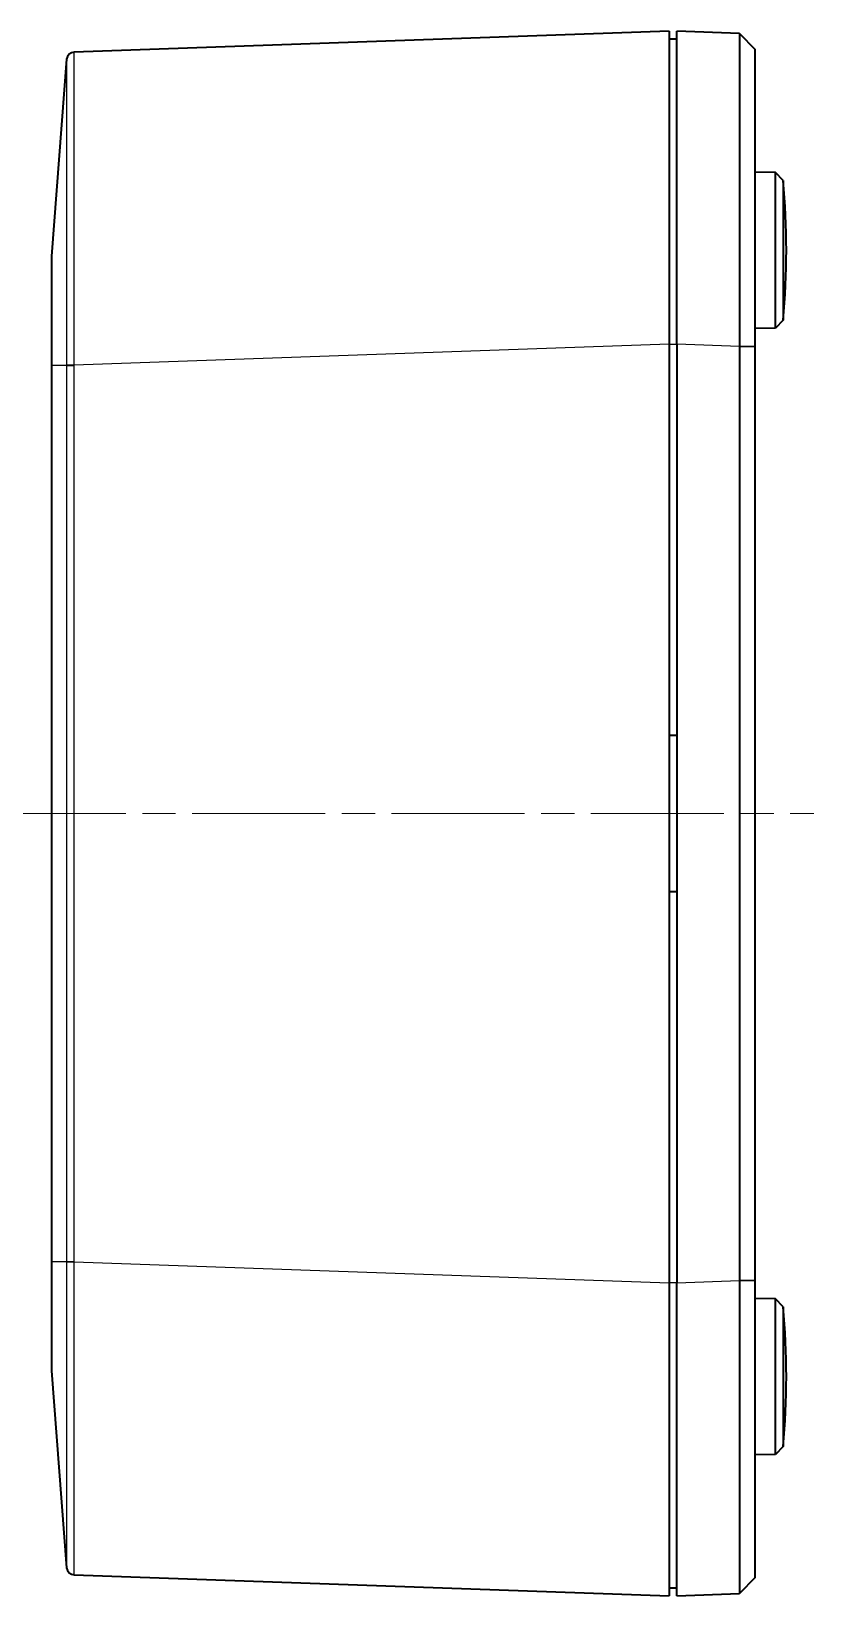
# Model space of a CAD drawing. Header units: millimetres. Extents: x 22 to 3190, y 12 to 574.
# Drawn here: x 889 to 939.1, y 230.2 to 330.2 of the extents above; entities that cross this region are included whole.
import ezdxf

# ---------------------------------------------------------------- set-up
doc = ezdxf.new("R2010")
doc.units = ezdxf.units.MM
doc.header["$LTSCALE"] = 1.5
doc.linetypes.add('CHAIN', pattern=[0.3543, 0.2362, -0.0295, 0.0591, -0.0295])
doc.layers.add('Centerline (ISO)', color=7, linetype='Continuous', lineweight=18, true_color=0x80ffff)
doc.layers.add('Visible (ISO)', color=7, linetype='Continuous', lineweight=35)
doc.layers.add('Visible Narrow (ISO)', color=7, linetype='Continuous', lineweight=25)

msp = doc.modelspace()

# ---------------------------------------------------------------- linework, layer by layer
at = {"layer": 'Centerline (ISO)', "linetype": 'CHAIN', "ltscale": 23.990969}
msp.add_line((886.5953, 280.2027), (939.0953, 280.2027), dxfattribs=at)
at = {"layer": 'Visible (ISO)'}
for p, q in [((929.8453, 330.2027), (891.7916, 328.8738)), ((929.8453, 330.2027), (929.8453, 310.2148)), ((934.346, 330.063), (930.3453, 330.2027)), ((930.3453, 310.2148), (930.3453, 330.2027)), ((934.346, 330.063), (935.3453, 329.0281)), ((930.3453, 329.7027), (929.8453, 329.7027)), ((891.3106, 328.4123), (890.3453, 315.8233)), ((936.6454, 321.18), (935.3453, 321.2027)), ((936.6454, 311.2254), (936.6454, 321.18)), ((937.1453, 320.6712), (936.6454, 321.18)), ((937.1453, 320.6712), (937.1453, 311.7341)), ((936.6454, 311.2254), (935.3453, 311.2027)), ((937.1453, 311.7341), (936.6454, 311.2254)), ((929.8453, 310.2148), (929.8453, 250.1905)), ((930.3453, 310.2148), (930.3453, 250.1905)), ((934.346, 310.0751), (934.346, 310.0402)), ((934.346, 310.0402), (934.346, 250.3651)), ((935.3453, 250.3651), (935.3453, 310.0402)), ((890.3453, 308.8355), (890.3453, 251.5699)), ((929.8453, 285.2027), (930.3453, 285.2027)), ((930.3453, 275.2027), (929.8453, 275.2027)), ((929.8453, 250.1905), (929.8453, 230.2027)), ((930.3453, 230.2027), (930.3453, 250.1905)), ((934.346, 250.3651), (934.346, 250.3302)), ((936.6454, 249.18), (935.3453, 249.2027)), ((936.6454, 239.2254), (936.6454, 249.18)), ((937.1453, 248.6712), (936.6454, 249.18)), ((937.1453, 248.6712), (937.1453, 239.7341)), ((890.3453, 244.582), (891.3106, 231.993)), ((936.6454, 239.2254), (935.3453, 239.2027)), ((937.1453, 239.7341), (936.6454, 239.2254)), ((891.7916, 231.5315), (929.8453, 230.2027)), ((935.3453, 231.3773), (934.346, 230.3424)), ((929.8453, 230.7027), (930.3453, 230.7027)), ((930.3453, 230.2027), (934.346, 230.3424))]:
    msp.add_line(p, q, dxfattribs=at)
for centre, radius, start, end in [((891.8091, 328.3741), 0.5, 92, 175.615703), ((887.3248, 316.2027), 50.0205, 354.874653, 5.125347), ((887.3248, 244.2027), 50.0205, 354.874653, 5.125347), ((891.8091, 232.0312), 0.5, 184.384297, 268)]:
    msp.add_arc(centre, radius, start, end, dxfattribs=at)
for points, knots in [([(934.346, 330.063), (934.3461, 330.063), (934.3465, 328.7), (934.3466, 323.9193), (934.3464, 317.5459), (934.3461, 313.0652), (934.346, 310.0751)], [-0.7830483, -0.7830483, -0.7830483, -0.7830483, -0.3355921, 0.111864, 0.3355921, 0.7830483, 0.7830483, 0.7830483, 0.7830483]), ([(935.3453, 329.028), (935.3453, 329.028), (935.3453, 329.028), (935.3453, 329.0281), (935.3453, 329.0281), (935.3453, 329.0281)], [-0.0033097788, -0.0033097788, -0.0033097788, -0.0033097788, -0.0016548894, -0.0016548894, 0, 0, 0, 0]), ([(935.3453, 310.0733), (935.3453, 312.909), (935.3453, 317.1548), (935.3453, 323.1921), (935.3453, 327.7232), (935.3453, 329.0231), (935.3453, 329.028)], [-0.7830483, -0.7830483, -0.7830483, -0.7830483, -0.3355921, -0.111864, 0.3355921, 0.7830483, 0.7830483, 0.7830483, 0.7830483]), ([(890.3453, 315.8233), (890.3453, 315.8215), (890.3453, 315.4606), (890.3453, 314.0652), (890.3453, 311.9801), (890.3453, 309.8935), (890.3453, 308.8477)], [-0.7830483, -0.7830483, -0.7830483, -0.7830483, -0.3355921, -0.111864, 0.3355921, 0.7830483, 0.7830483, 0.7830483, 0.7830483]), ([(935.3453, 310.0402), (935.3453, 310.0458), (935.3453, 310.0513), (935.3453, 310.0623), (935.3453, 310.0678), (935.3453, 310.0733)], [-0.0033097788, -0.0033097788, -0.0033097788, -0.0033097788, -0.0016548894, -0.0016548894, 0, 0, 0, 0]), ([(890.3453, 308.8477), (890.3453, 308.8457), (890.3453, 308.8436), (890.3453, 308.8395), (890.3453, 308.8375), (890.3453, 308.8355)], [0, 0, 0, 0, 0.0006103612, 0.0006103612, 0.0012207223, 0.0012207223, 0.0012207223, 0.0012207223]), ([(890.3453, 251.5699), (890.3453, 251.5678), (890.3453, 251.5658), (890.3453, 251.5617), (890.3453, 251.5597), (890.3453, 251.5576)], [0, 0, 0, 0, 0.0006103611, 0.0006103611, 0.0012207223, 0.0012207223, 0.0012207223, 0.0012207223]), ([(890.3453, 251.5576), (890.3453, 250.5118), (890.3453, 248.9485), (890.3453, 246.7287), (890.3453, 245.0632), (890.3453, 244.5839), (890.3453, 244.582)], [-0.7830483, -0.7830483, -0.7830483, -0.7830483, -0.3355921, -0.111864, 0.3355921, 0.7830483, 0.7830483, 0.7830483, 0.7830483]), ([(934.346, 250.3302), (934.3461, 247.3401), (934.3465, 241.3593), (934.3466, 235.3695), (934.3464, 231.3687), (934.3461, 230.3424), (934.346, 230.3424)], [-0.7830483, -0.7830483, -0.7830483, -0.7830483, -0.3355921, 0.111864, 0.3355921, 0.7830483, 0.7830483, 0.7830483, 0.7830483]), ([(935.3453, 250.332), (935.3453, 250.3375), (935.3453, 250.343), (935.3453, 250.3541), (935.3453, 250.3596), (935.3453, 250.3651)], [-0.0033097788, -0.0033097788, -0.0033097788, -0.0033097788, -0.0016548894, -0.0016548894, 0, 0, 0, 0]), ([(935.3453, 231.3773), (935.3453, 231.3822), (935.3453, 232.361), (935.3453, 236.1556), (935.3453, 241.8293), (935.3453, 247.4963), (935.3453, 250.332)], [-0.7830483, -0.7830483, -0.7830483, -0.7830483, -0.3355921, -0.111864, 0.3355921, 0.7830483, 0.7830483, 0.7830483, 0.7830483]), ([(935.3453, 231.3773), (935.3453, 231.3773), (935.3453, 231.3773), (935.3453, 231.3773), (935.3453, 231.3773), (935.3453, 231.3773)], [-0.0033097788, -0.0033097788, -0.0033097788, -0.0033097788, -0.0016548894, -0.0016548894, 0, 0, 0, 0])]:
    msp.add_open_spline(points, degree=3, knots=knots, dxfattribs=at)
at = {"layer": 'Visible Narrow (ISO)'}
for p, q in [((935.3453, 329.028), (934.346, 330.063)), ((891.7916, 308.886), (929.8453, 310.2148)), ((929.8453, 310.2027), (930.3453, 310.2027)), ((930.3453, 310.2148), (934.346, 310.0751)), ((934.346, 310.0751), (935.3453, 310.0733)), ((935.3453, 310.0402), (934.346, 310.0402)), ((890.3453, 308.8477), (891.3106, 308.8696)), ((891.3106, 308.8355), (890.3453, 308.8355)), ((891.3106, 308.886), (891.3106, 308.8696)), ((891.3106, 308.8696), (891.3106, 308.8355)), ((891.3106, 308.8355), (891.7916, 308.8355)), ((891.3106, 308.8355), (891.3106, 251.5699)), ((891.7916, 308.8696), (891.7916, 308.886)), ((891.7916, 308.8355), (891.7916, 308.8696)), ((891.7916, 251.5699), (891.7916, 308.8355)), ((890.3453, 251.5699), (891.3106, 251.5699)), ((891.3106, 251.5357), (890.3453, 251.5576)), ((891.3106, 251.5699), (891.7916, 251.5699)), ((891.3106, 251.5699), (891.3106, 251.5357)), ((891.3106, 251.5357), (891.3106, 251.5193)), ((891.7916, 251.5357), (891.7916, 251.5699)), ((891.7916, 251.5193), (891.7916, 251.5357)), ((929.8453, 250.1905), (891.7916, 251.5193)), ((930.3453, 250.2027), (929.8453, 250.2027)), ((934.346, 250.3302), (930.3453, 250.1905)), ((934.346, 250.3651), (935.3453, 250.3651)), ((935.3453, 250.332), (934.346, 250.3302)), ((934.346, 230.3424), (935.3453, 231.3773))]:
    msp.add_line(p, q, dxfattribs=at)
for centre, start_param, end_param in [((891.8091, 308.886), 0.0750768, 1.5351672), ((891.8091, 308.8696), 4.7472956, 6.2066916), ((891.8091, 251.5357), 0.0765561, 1.5359075), ((891.8091, 251.5193), 4.7472948, 6.206344)]:
    msp.add_ellipse(centre, major_axis=(-0.5, 0), ratio=0.00001, start_param=start_param, end_param=end_param, dxfattribs=at)
for points, knots in [([(891.3106, 328.4123), (891.3106, 328.4123), (891.3105, 327.0812), (891.3105, 322.4108), (891.3105, 316.1847), (891.3106, 311.8072), (891.3106, 308.886)], [-3.0612429, -3.0612429, -3.0612429, -3.0612429, -2.186602, -1.3119612, -0.8746408, 0, 0, 0, 0]), ([(891.7916, 308.886), (891.7891, 311.8761), (891.786, 316.357), (891.7839, 322.7302), (891.785, 327.511), (891.7891, 328.8737), (891.7916, 328.8738)], [0, 0, 0, 0, 0.8746408, 1.3119612, 2.186602, 3.0612429, 3.0612429, 3.0612429, 3.0612429]), ([(891.3106, 251.5193), (891.3106, 248.5982), (891.3105, 242.7557), (891.3105, 236.904), (891.3105, 232.9955), (891.3106, 231.993), (891.3106, 231.993)], [-3.0612429, -3.0612429, -3.0612429, -3.0612429, -2.186602, -1.3119612, -0.8746408, 0, 0, 0, 0]), ([(891.7916, 231.5315), (891.7891, 231.5316), (891.786, 232.5578), (891.7839, 236.5589), (891.785, 242.5488), (891.7891, 248.5292), (891.7916, 251.5193)], [0, 0, 0, 0, 0.8746408, 1.3119612, 2.186602, 3.0612429, 3.0612429, 3.0612429, 3.0612429])]:
    msp.add_open_spline(points, degree=3, knots=knots, dxfattribs=at)

doc.saveas('drawing.dxf')
